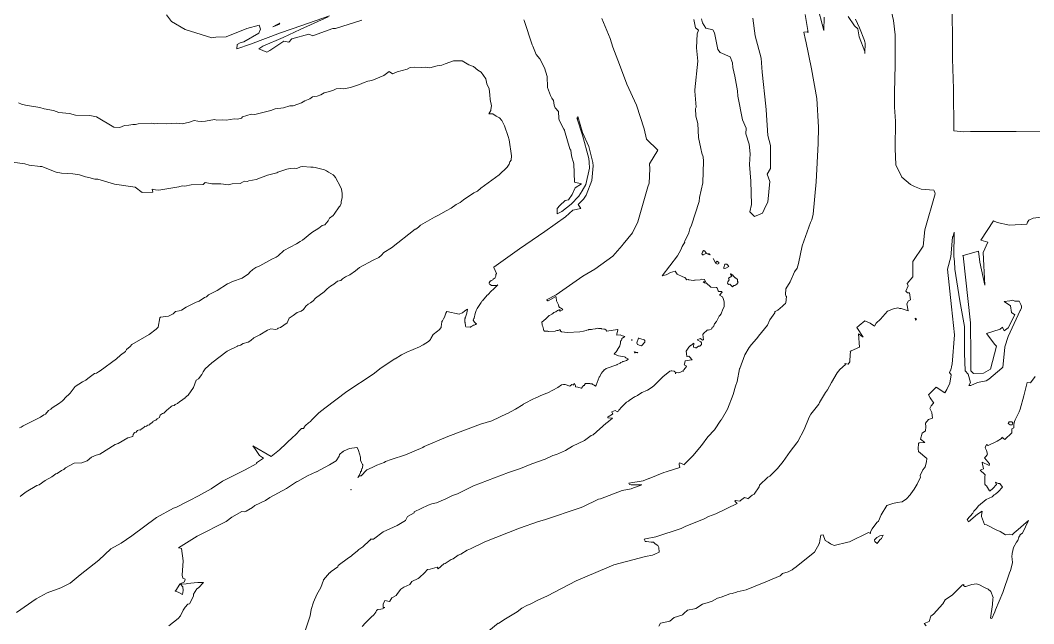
# Model space of a CAD drawing. Header units: metres. Extents: x 808604 to 810125, y 9157736 to 9158882.
# Drawn here: x 809491.3 to 809888.2, y 9158294.4 to 9158530.8 of the extents above; entities that cross this region are included whole.
import ezdxf

# ---------------------------------------------------------------- set-up
doc = ezdxf.new("R2010")
doc.units = ezdxf.units.M
doc.layers.add('C-TOPO-MAJR', color=9, linetype='Continuous')

msp = doc.modelspace()

# ---------------------------------------------------------------- linework, layer by layer
at = {"layer": 'C-TOPO-MAJR', "color": 9, "linetype": 'Continuous', "lineweight": 5}
for points, elevation in [([(809674.8, 9158291.62), (809678.46, 9158294.63), (809678.6, 9158294.56), (809680.66, 9158295.96), (809685.94, 9158299.08), (809687.68, 9158300.5), (809689.71, 9158301.59), (809691.23, 9158302.16), (809694.04, 9158303.69), (809697.76, 9158305.32), (809709.01, 9158311.23), (809721.04, 9158316.37), (809723.81, 9158317.43), (809736.2, 9158320.72), (809738.93, 9158321.34), (809739.76, 9158321.61), (809741.45, 9158322.47), (809741.34, 9158324.34), (809741, 9158325.1), (809739.97, 9158325.76), (809739.33, 9158326.37), (809738.34, 9158326.36), (809736.58, 9158326.61), (809736.08, 9158326.61), (809736.07, 9158326.77), (809735.57, 9158327.49), (809736.15, 9158327.65), (809740.15, 9158328.5), (809750.1, 9158331.75), (809750.4, 9158331.88), (809750.69, 9158331.97), (809751.69, 9158332.54), (809759.11, 9158335.49), (809760.85, 9158336.45), (809763.69, 9158337.5), (809772.05, 9158341.55), (809771.95, 9158341.66), (809771.19, 9158342.41), (809771.31, 9158342.54), (809771.45, 9158342.75), (809773.13, 9158342.37), (809773.38, 9158342.64), (809774.89, 9158343.82), (809776.16, 9158343.42), (809776.28, 9158343.4), (809777.97, 9158344.76), (809778.73, 9158345.12), (809780.64, 9158348.08), (809780.77, 9158348.67), (809784.02, 9158351.8), (809784.79, 9158352.28), (809787.72, 9158355.06), (809787.78, 9158355.17), (809790.05, 9158357.97), (809792.73, 9158361.92), (809795.42, 9158365.24), (809795.83, 9158365.84), (809798.21, 9158370.56), (809800.19, 9158375.37), (809800.86, 9158376.5), (809804.04, 9158380.42), (809804.32, 9158381.03), (809806.58, 9158385.01), (809807.39, 9158386.01), (809808.97, 9158388.95), (809811.17, 9158392.68), (809812.25, 9158394.06), (809814.4, 9158395.97), (809814.18, 9158396.39), (809815.48, 9158396.16), (809816.18, 9158397.01), (809816.31, 9158399.95), (809816.41, 9158400.67), (809816.36, 9158400.8), (809816.29, 9158401.09), (809816.65, 9158401.32), (809819.91, 9158402.77), (809819.54, 9158408.04), (809821, 9158406.9), (809821.37, 9158406.73), (809818.93, 9158410.42), (809819.78, 9158411.26), (809822.05, 9158413.1), (809824.14, 9158412.1), (809825.87, 9158411.02), (809826.52, 9158412.17), (809828.14, 9158413.67), (809830.9, 9158416.87), (809833.24, 9158417.83), (809834.89, 9158418.22), (809835.35, 9158417.99), (809835.62, 9158417.96), (809836.25, 9158417.92), (809838.93, 9158417.02), (809838.49, 9158419.77), (809839.13, 9158420.95), (809839.86, 9158421.34), (809839.56, 9158424.03), (809838.76, 9158424.01), (809838.1, 9158424.72), (809839.02, 9158426.78), (809838.57, 9158427.65), (809840.77, 9158430.26), (809840.86, 9158436.25), (809844.81, 9158442.33), (809845.58, 9158448.78), (809849.54, 9158462.88), (809849.49, 9158463.32), (809849.21, 9158464.05), (809849.05, 9158464.21), (809844.1, 9158464.65), (809841.45, 9158465.68), (809839.85, 9158466.46), (809836.52, 9158469.34), (809834.18, 9158474.21), (809833.91, 9158480.53), (809834.05, 9158491.28), (809833.67, 9158496.82), (809833.68, 9158502.35), (809833.91, 9158513.5), (809833.89, 9158525.14), (809833.21, 9158530.66), (809831.36, 9158538.79)], 2780), ([(809803.28, 9158537.18), (809806.02, 9158526.74), (809806.15, 9158532.05)], 2790), ([(809856.27, 9158534.34), (809856.36, 9158522.65), (809856.4, 9158515.72), (809856.79, 9158503.95), (809856.82, 9158487.45), (809860.66, 9158487.14), (809863.38, 9158487.18), (809881.29, 9158487.26), (809899.6, 9158487.39)], 2770), ([(809489.83, 9158298.79), (809497.56, 9158304.13), (809501.86, 9158306.46), (809507.22, 9158308.48), (809510.88, 9158310.33), (809514.78, 9158313.57), (809522.15, 9158319.38), (809526.76, 9158323.71), (809530.91, 9158325.94), (809535.04, 9158328.79), (809544.7, 9158335.97), (809551.34, 9158339.65), (809552.48, 9158340.12), (809556.8, 9158342.26), (809557.54, 9158342.75), (809561.19, 9158344.56), (809566.13, 9158347.32), (809570.49, 9158350.3), (809579.18, 9158354.52), (809584.02, 9158357.13), (809583.79, 9158357.48), (809586.52, 9158359.22), (809584.97, 9158360.27), (809583.43, 9158362.7), (809582.41, 9158364.08), (809589.53, 9158359.99), (809589.55, 9158359.99), (809592.83, 9158362.49), (809598.22, 9158367.65), (809598.32, 9158367.77), (809598.71, 9158368.02), (809601.5, 9158370.86), (809601.7, 9158370.89), (809602.27, 9158370.92), (809602.28, 9158370.93), (809602.46, 9158371.28), (809602.48, 9158371.36), (809602.67, 9158371.59), (809602.7, 9158371.77), (809602.86, 9158371.92), (809603, 9158372.02), (809604.14, 9158373.06), (809604.96, 9158373.68), (809605.37, 9158374.14), (809605.81, 9158374.56), (809606.1, 9158374.92), (809608.26, 9158377.04), (809610.53, 9158378.81), (809610.62, 9158378.87), (809619.26, 9158385.4), (809629.48, 9158392.22), (809632.59, 9158394.68), (809636.77, 9158397.43), (809636.97, 9158397.59), (809637.99, 9158398.18), (809638.07, 9158398.25), (809640.6, 9158399.81), (809642.66, 9158400.78), (809647.67, 9158402.83), (809648.89, 9158403.51), (809649.12, 9158403.63), (809651.19, 9158404.99), (809651.24, 9158405.04), (809652.01, 9158405.78), (809652.12, 9158406.11), (809653.03, 9158407.78), (809654.73, 9158409.07), (809654.73, 9158409.07), (809655.33, 9158409.56), (809656.1, 9158410.5), (809656.27, 9158412.05), (809656.36, 9158412.35), (809656.4, 9158412.75), (809656.69, 9158413.06), (809657, 9158413.79), (809657.52, 9158414.78), (809657.55, 9158414.87), (809657.55, 9158414.89), (809658.01, 9158416.09), (809658.34, 9158416.68), (809663.21, 9158415.73), (809664.4, 9158416.16), (809664.44, 9158416.17), (809664.46, 9158416.18), (809664.47, 9158416.19), (809665.47, 9158417.02), (809666.48, 9158417.6), (809666.42, 9158417.35), (809666.36, 9158416.82), (809666.17, 9158416.17), (809666.16, 9158416.11), (809665.7, 9158414.49), (809665.59, 9158414.32), (809665.51, 9158413.93), (809665.44, 9158413.86), (809665.41, 9158413.3), (809665.46, 9158412.56), (809665.49, 9158412.41), (809665.57, 9158412.14), (809665.58, 9158411.86), (809665.65, 9158411.46), (809665.61, 9158411.27), (809665.62, 9158410.97), (809665.78, 9158410.68), (809665.81, 9158410.67), (809667.56, 9158410.65), (809667.58, 9158410.65), (809667.72, 9158410.74), (809667.89, 9158410.9), (809668.38, 9158411.1), (809668.8, 9158411.4), (809668.96, 9158411.35), (809669.08, 9158411.41), (809669.56, 9158411.61), (809669.77, 9158411.72), (809669.8, 9158411.74), (809669.94, 9158411.89), (809669.46, 9158412.32), (809669.31, 9158412.48), (809669.29, 9158412.5), (809669.27, 9158412.52), (809669.22, 9158412.61), (809668.68, 9158413.33), (809668.97, 9158413.96), (809669.07, 9158414.11), (809669.08, 9158414.12), (809669.09, 9158414.13), (809669.46, 9158415.96), (809669.9, 9158417.16), (809669.9, 9158417.16), (809670.26, 9158417.92), (809671.86, 9158420.25), (809672.13, 9158420.73), (809672.27, 9158420.84), (809674.21, 9158423.14), (809674.43, 9158423.3), (809674.73, 9158423.57), (809675.59, 9158424.5), (809676.78, 9158425.6), (809677.54, 9158426.44), (809678.35, 9158427.17), (809677.65, 9158426.88), (809677.32, 9158426.93), (809676.69, 9158426.89), (809676.59, 9158426.88), (809676.47, 9158426.9), (809675.84, 9158426.95), (809675.35, 9158427.3), (809675.07, 9158427.38), (809674.9, 9158427.67), (809674.98, 9158427.93), (809675.06, 9158428.09), (809675.09, 9158428.17), (809675.39, 9158428.55), (809675.56, 9158428.65), (809675.64, 9158428.89), (809675.86, 9158428.89), (809676.33, 9158429.18), (809676.51, 9158429.35), (809677.25, 9158429.87), (809677.29, 9158430.02), (809677.6, 9158430.58), (809677.58, 9158430.89), (809677.59, 9158430.94), (809677.53, 9158431.12), (809677.58, 9158431.22), (809677.75, 9158431.67), (809676.75, 9158433.91), (809676.71, 9158433.97), (809676.7, 9158433.99), (809676.8, 9158434.09), (809686.87, 9158441.25), (809696.73, 9158448.08), (809704.79, 9158453.86), (809707.69, 9158456.38), (809710.81, 9158457.02), (809709.77, 9158458.63), (809711.93, 9158460.72), (809712.92, 9158462.36), (809715.12, 9158468.09), (809715.68, 9158473.79), (809715.48, 9158475.13), (809713.99, 9158481.3), (809711.49, 9158486.78), (809709.68, 9158493.17), (809709.65, 9158492.12), (809709.3, 9158492.61), (809711.42, 9158485.82), (809713.91, 9158476.61), (809714.1, 9158475.17), (809714.17, 9158472.92), (809712.74, 9158466.48), (809711.4, 9158463.93), (809710.09, 9158461.84), (809707.07, 9158458.82), (809703.42, 9158455.86), (809701.62, 9158454.93), (809701.52, 9158457.01), (809702.56, 9158458.23), (809704.69, 9158460.23), (809706.04, 9158460.48), (809707.38, 9158462.51), (809708.66, 9158465.23), (809711.03, 9158466.78), (809708.39, 9158467.37), (809708.1, 9158474.51), (809707.16, 9158477.68), (809706.95, 9158479.93), (809706.55, 9158480.45), (809704.46, 9158487.57), (809704.42, 9158487.81), (809704.22, 9158488.12), (809702.37, 9158491.63), (809702.36, 9158491.65), (809702.19, 9158492.36), (809702.11, 9158495.11), (809700.74, 9158496.48), (809700.63, 9158496.72), (809700.41, 9158497.54), (809700.1, 9158499.4), (809699.48, 9158500.28), (809698.97, 9158501.29), (809697.81, 9158504.42), (809697.73, 9158504.7), (809697.71, 9158508.64), (809697.66, 9158508.74), (809696.54, 9158512.16), (809694.83, 9158515.64), (809693.36, 9158517.42), (809692.26, 9158520.04), (809692.06, 9158520.62), (809691.8, 9158521.21), (809688.6, 9158530.74), (809688.51, 9158530.92)], 2820), ([(809612.41, 9158532.53), (809601.65, 9158528.75), (809593.26, 9158525.82), (809581.51, 9158521.5), (809576.18, 9158519.64), (809576.26, 9158521.36), (809577.49, 9158521.93), (809578.84, 9158522.38), (809584.74, 9158525.74), (809585.34, 9158527.26), (809584.93, 9158528.87), (809580.1, 9158527.56), (809572, 9158524.29), (809567.97, 9158524.19), (809566.39, 9158523.99), (809555.88, 9158527.21), (809550.56, 9158530.26), (809548.57, 9158532.95)], 2820), ([(809549.45, 9158293.61), (809553.16, 9158296.48), (809554.13, 9158297.46), (809555.1, 9158299.7), (809555.86, 9158300.85), (809556.94, 9158302.02), (809557.6, 9158302.16), (809559.22, 9158305.25), (809559.13, 9158305.91), (809559.11, 9158305.99), (809559.17, 9158306.01), (809560.42, 9158308.08), (809561.15, 9158308.45), (809563.13, 9158310.56), (809560.87, 9158310.63), (809556.71, 9158310.23), (809556.31, 9158310.08), (809554.1, 9158309.91), (809554.98, 9158308.89), (809555.07, 9158307.48), (809554.84, 9158305.92), (809553.13, 9158306.82), (809552.04, 9158307.2), (809551.99, 9158307.37), (809552.19, 9158307.43), (809553.76, 9158309.97), (809553.94, 9158310.04), (809555.6, 9158310.87), (809555.88, 9158311.88), (809554.99, 9158312.32), (809554.79, 9158313.46), (809555.13, 9158319.07), (809554.52, 9158323.85), (809553.53, 9158324.13), (809553.24, 9158324.18), (809560.67, 9158328.69), (809571.96, 9158334.46), (809574.21, 9158336.11), (809578.07, 9158338.35), (809579.3, 9158338.29), (809579.78, 9158338.49), (809582.21, 9158339.94), (809583.17, 9158340.71), (809587.35, 9158342.68), (809589.11, 9158343.92), (809595.57, 9158347.36), (809599.44, 9158349.98), (809599.82, 9158350.18), (809599.85, 9158350.15), (809603.85, 9158352.39), (809607.21, 9158353.94), (809607.25, 9158353.96), (809607.27, 9158353.98), (809612.37, 9158356.65), (809615.05, 9158358.26), (809616.17, 9158360.09), (809616.39, 9158360.76), (809616.39, 9158360.76), (809616.39, 9158360.76), (809617.49, 9158361.74), (809617.59, 9158361.8), (809617.72, 9158361.91), (809617.86, 9158361.96), (809618.1, 9158362.09), (809620.31, 9158363.04), (809623.18, 9158363.39), (809623.22, 9158363.39), (809623.72, 9158362.3), (809624.54, 9158359.71), (809624.62, 9158358.54), (809624.94, 9158357.53), (809625.34, 9158356.85), (809625.44, 9158356.6), (809625.51, 9158356.47), (809625.38, 9158355.57), (809625.19, 9158355.21), (809625.13, 9158355.16), (809625, 9158354.88), (809624.92, 9158354.53), (809624.94, 9158354.32), (809624.83, 9158354.12), (809624.6, 9158353.86), (809624.53, 9158353.57), (809623.53, 9158351.73), (809623.63, 9158351.74), (809623.77, 9158351.9), (809624.04, 9158352.33), (809624.81, 9158352.37), (809626.9, 9158354.63), (809626.93, 9158354.59), (809627.07, 9158354.69), (809627.15, 9158354.73), (809630.22, 9158356.15), (809630.98, 9158356.59), (809633.82, 9158357.62), (809634.41, 9158357.93), (809636.53, 9158358.79), (809636.63, 9158358.79), (809642.15, 9158360.61), (809648.94, 9158363.51), (809649.53, 9158363.81), (809658.74, 9158367.74), (809671.57, 9158372.62), (809676.02, 9158373.91), (809682.03, 9158376.81), (809682.33, 9158376.93), (809684.93, 9158378.32), (809685.19, 9158378.51), (809688.19, 9158380.34), (809688.28, 9158380.42), (809688.79, 9158380.74), (809692.26, 9158382.56), (809692.89, 9158382.77), (809696.07, 9158384.21), (809697.86, 9158384.92), (809701.84, 9158386.91), (809703.27, 9158387.96), (809704.08, 9158388.07), (809704.69, 9158388.07), (809706.54, 9158387.42), (809707.33, 9158388.18), (809707.83, 9158387.94), (809707.92, 9158387.87), (809707.97, 9158387.9), (809707.96, 9158387.98), (809708.08, 9158388.24), (809708.1, 9158388.25), (809708.1, 9158388.29), (809708.34, 9158388.56), (809708.36, 9158388.53), (809708.39, 9158388.39), (809708.36, 9158388.31), (809708.44, 9158388.26), (809708.68, 9158387.66), (809708.74, 9158387.56), (809708.8, 9158387.22), (809708.82, 9158387.17), (809709.59, 9158387.06), (809711.01, 9158386.75), (809711.07, 9158386.76), (809711.09, 9158386.76), (809711.88, 9158387.71), (809712, 9158387.79), (809712.07, 9158387.8), (809712.53, 9158388.36), (809712.54, 9158388.37), (809712.66, 9158388.5), (809713.12, 9158388.57), (809713.51, 9158388.54), (809713.71, 9158388.55), (809713.91, 9158388.52), (809714.35, 9158388.5), (809714.57, 9158388.45), (809714.6, 9158388.45), (809714.71, 9158388.45), (809715.35, 9158388.34), (809715.44, 9158388.29), (809715.59, 9158388.09), (809715.73, 9158388), (809716.05, 9158387.83), (809716.54, 9158387.5), (809716.56, 9158387.49), (809716.59, 9158387.51), (809716.78, 9158387.86), (809718.04, 9158391.03), (809718.23, 9158391.28), (809718.36, 9158391.55), (809718.39, 9158391.62), (809718.95, 9158392.56), (809719.33, 9158393.08), (809719.82, 9158393.63), (809719.87, 9158393.73), (809720.01, 9158393.83), (809720.11, 9158393.85), (809720.79, 9158394.35), (809724.96, 9158395.84), (809725.12, 9158395.94), (809726.2, 9158396.52), (809726.43, 9158396.71), (809727.19, 9158397.07), (809727.31, 9158397.11), (809727.52, 9158397.19), (809728.73, 9158397.56), (809729.26, 9158397.86), (809729.5, 9158398.02), (809729.26, 9158398.13), (809728.94, 9158398.32), (809728.41, 9158398.56), (809728.17, 9158398.79), (809727.88, 9158398.93), (809727.17, 9158399.08), (809727.17, 9158399.08), (809725.55, 9158399.38), (809725.25, 9158399.47), (809725.17, 9158399.54), (809724.62, 9158399.75), (809724.23, 9158399.87), (809724.03, 9158399.95), (809723.88, 9158400.08), (809724.47, 9158400.75), (809724.49, 9158400.77), (809724.5, 9158400.78), (809725.08, 9158401.48), (809725.12, 9158401.53), (809726.08, 9158403.23), (809726.28, 9158403.82), (809726.35, 9158404.45), (809726.37, 9158405.18), (809726.6, 9158405.22), (809726.89, 9158405.88), (809726.92, 9158406.12), (809727.29, 9158406.4), (809727.98, 9158406.75), (809728.02, 9158406.98), (809726.72, 9158407.3), (809726.21, 9158407.55), (809724.94, 9158407.42), (809724.95, 9158407.88), (809725.35, 9158409.51), (809725.23, 9158409.71), (809721.07, 9158409.01), (809720.67, 9158409.52), (809720.2, 9158409.8), (809719.88, 9158409.79), (809718.96, 9158410), (809718.75, 9158410.03), (809718.43, 9158410.02), (809717.81, 9158410.13), (809717.77, 9158410.13), (809717.37, 9158410.16), (809717.32, 9158410.18), (809716.53, 9158409.88), (809716.42, 9158409.9), (809715.52, 9158409.77), (809715.05, 9158409.65), (809714.38, 9158409.62), (809714.31, 9158409.67), (809714, 9158409.66), (809713.92, 9158409.66), (809713.89, 9158409.59), (809713.16, 9158409.41), (809712.98, 9158409.3), (809711.92, 9158409.03), (809710.46, 9158408.79), (809705.58, 9158408.55), (809703.32, 9158408.71), (809702.7, 9158409.11), (809702.82, 9158409.34), (809702.76, 9158409.62), (809702.6, 9158409.55), (809702.21, 9158409.43), (809701.97, 9158409.32), (809701.55, 9158409.27), (809701.39, 9158409.22), (809701.1, 9158409.17), (809700.82, 9158409.08), (809698.32, 9158408.95), (809698.19, 9158408.93), (809697.88, 9158409.01), (809697.76, 9158409.01), (809697.51, 9158409.05), (809697.02, 9158409.04), (809696.78, 9158409.06), (809696.54, 9158409.06), (809696.38, 9158409.34), (809696.23, 9158409.69), (809696.18, 9158409.78), (809695.91, 9158410.84), (809695.7, 9158411.39), (809695.7, 9158411.66), (809695.59, 9158412.56), (809697.12, 9158413.82), (809698.01, 9158414.77), (809698.34, 9158414.99), (809698.45, 9158415.1), (809698.51, 9158415.13), (809699.43, 9158415.74), (809699.83, 9158415.95), (809700.29, 9158416.38), (809700.45, 9158416.4), (809700.95, 9158416.58), (809701.03, 9158416.65), (809701.66, 9158417.06), (809702.17, 9158417.25), (809702.36, 9158417.36), (809702.72, 9158417.43), (809702.55, 9158416.97), (809702.7, 9158416.8), (809702.72, 9158416.81), (809703.71, 9158417.33), (809703.74, 9158417.38), (809703.67, 9158417.62), (809702.81, 9158418.15), (809702.46, 9158418.28), (809702.26, 9158418.71), (809702.07, 9158419.32), (809701.85, 9158419.92), (809701.24, 9158420.96), (809701.19, 9158422.27), (809701.09, 9158422.65), (809698.05, 9158420.89), (809698.02, 9158420.88), (809697.93, 9158420.91), (809697.74, 9158421.02), (809697.44, 9158421.35), (809701.16, 9158423.29), (809711.58, 9158430.62), (809716.28, 9158433.32), (809723.37, 9158438.39), (809727.06, 9158442.63), (809727.4, 9158443.14), (809731.01, 9158447.56), (809733.21, 9158451.84), (809737.08, 9158465.58), (809737.64, 9158466.95), (809737.89, 9158472.63), (809737.72, 9158474.62), (809740.98, 9158479.92), (809736.54, 9158484.23), (809735.57, 9158488.31), (809732.6, 9158497.49), (809728.87, 9158505.84), (809725.92, 9158513.49), (809723.33, 9158520.29), (809722.37, 9158523.63), (809719.05, 9158531.47)], 2810), ([(809625.12, 9158530.86), (809614.71, 9158527.56), (809613.77, 9158527.53), (809606.15, 9158524.83), (809605.91, 9158524.77), (809604.31, 9158525.33), (809597.72, 9158523.54), (809596.54, 9158522.29), (809594.56, 9158522.59), (809589.05, 9158518.91), (809587.84, 9158518.37), (809584.79, 9158519.66), (809586.34, 9158520.61), (809594.24, 9158524.08), (809600.91, 9158527.17), (809611.96, 9158532.17)], 2820), ([(809602.64, 9158290.85), (809604.79, 9158297.56), (809605.28, 9158300), (809606.12, 9158302.9), (809607.44, 9158305.91), (809608.98, 9158308.62), (809610.05, 9158311.54), (809610.11, 9158311.67), (809612.48, 9158314.31), (809612.5, 9158314.36), (809612.55, 9158314.4), (809613.09, 9158314.9), (809615.62, 9158316.76), (809615.83, 9158317.2), (809619.85, 9158320.21), (809620.92, 9158320.87), (809621.45, 9158321.45), (809623.31, 9158322.8), (809623.92, 9158323.45), (809625.41, 9158324.56), (809628.07, 9158326.98), (809628.5, 9158327.11), (809628.31, 9158327.51), (809629.69, 9158327.52), (809633.4, 9158330.37), (809638.86, 9158332.96), (809642.21, 9158334.81), (809642.93, 9158336.47), (809645.53, 9158337.8), (809645.62, 9158338.25), (809651.07, 9158340.85), (809652.54, 9158341.41), (809654.3, 9158341.8), (809657.96, 9158343.3), (809660.61, 9158344.64), (809662.59, 9158345.35), (809668.86, 9158348.49), (809682.51, 9158353.68), (809687.17, 9158355.27), (809691.59, 9158357.04), (809696.82, 9158358.86), (809699.88, 9158360.26), (809701.33, 9158360.75), (809704.88, 9158362.24), (809707.57, 9158364), (809712.28, 9158366.26), (809714.85, 9158368.12), (809715.61, 9158368.45), (809720.75, 9158372.99), (809720.96, 9158373.07), (809723.27, 9158374.94), (809721.41, 9158375.1), (809721.41, 9158375.3), (809721.53, 9158375.53), (809723.27, 9158376.45), (809723.39, 9158376.49), (809723.35, 9158376.5), (809722.94, 9158377.37), (809724.3, 9158378.01), (809725.17, 9158377.44), (809725.33, 9158377.65), (809725.47, 9158377.59), (809725.76, 9158378.1), (809726.87, 9158379.35), (809728.03, 9158380.5), (809728.66, 9158381.23), (809729.46, 9158381.64), (809729.74, 9158381.86), (809731.12, 9158382.79), (809731.47, 9158383.09), (809731.76, 9158383.23), (809731.87, 9158383.26), (809732.16, 9158383.4), (809732.2, 9158383.41), (809733.04, 9158383.87), (809734.71, 9158384.96), (809734.84, 9158385.05), (809736.57, 9158385.84), (809736.94, 9158385.97), (809738.75, 9158387.14), (809739.55, 9158387.74), (809742.98, 9158391.08), (809745.71, 9158393.36), (809745.74, 9158393.38), (809745.81, 9158393.39), (809746.2, 9158393.5), (809746.18, 9158393.53), (809746.49, 9158393.5), (809747.35, 9158393.29), (809747.45, 9158393.18), (809747.8, 9158393.05), (809747.96, 9158392.34), (809748.13, 9158392.84), (809749.06, 9158392.71), (809749.6, 9158392.83), (809750.73, 9158393.44), (809750.78, 9158393.4), (809750.83, 9158393.41), (809751.07, 9158393.37), (809751.21, 9158393.94), (809752.15, 9158395.21), (809752.01, 9158395.47), (809751.3, 9158395.89), (809751.4, 9158396.16), (809751.71, 9158397.35), (809752.45, 9158397.53), (809754.35, 9158397.8), (809754.38, 9158397.82), (809753.44, 9158398.95), (809753.15, 9158399.21), (809752.51, 9158399.09), (809752.34, 9158399.26), (809752.13, 9158401.19), (809753.07, 9158402.71), (809753.71, 9158403.38), (809753.86, 9158403.36), (809755.07, 9158404.28), (809754.88, 9158402.82), (809755.69, 9158402.63), (809755.85, 9158402.42), (809756.85, 9158403.1), (809757.48, 9158403.11), (809758.14, 9158403.79), (809758.04, 9158404.44), (809757.86, 9158404.86), (809756.36, 9158405.63), (809757.53, 9158406.21), (809758.56, 9158405.53), (809758.92, 9158405.64), (809758.6, 9158407.75), (809758.83, 9158408.16), (809760.27, 9158409.38), (809760.49, 9158409.6), (809760.65, 9158409.56), (809760.9, 9158409.46), (809762.13, 9158409.88), (809762.26, 9158410.62), (809762.74, 9158410.7), (809763.19, 9158411.89), (809764.01, 9158412.79), (809765.05, 9158414.95), (809765.24, 9158415.13), (809765.77, 9158415.85), (809766.39, 9158417.61), (809767, 9158418.58), (809766.93, 9158420.34), (809766.81, 9158421.03), (809766.57, 9158421.8), (809766.27, 9158422.41), (809765.14, 9158423.09), (809766.11, 9158424.35), (809765.98, 9158424.55), (809764.92, 9158424.52), (809764.59, 9158424.86), (809764.27, 9158425.94), (809764.09, 9158425.95), (809763.97, 9158426.1), (809761.74, 9158426.32), (809761.7, 9158426.2), (809759.88, 9158427.91), (809759.55, 9158427.89), (809759.24, 9158427.95), (809758.74, 9158428.33), (809759.63, 9158428.35), (809759.28, 9158429.23), (809758.24, 9158429.37), (809757.57, 9158429.19), (809755.66, 9158428.96), (809755.35, 9158429), (809755.28, 9158428.99), (809754.94, 9158428.84), (809753.16, 9158429.1), (809752.93, 9158429.24), (809752.29, 9158429.16), (809751.55, 9158430.11), (809750.74, 9158430.34), (809748.57, 9158431.31), (809747.82, 9158432.5), (809747.81, 9158432.55), (809747.81, 9158432.56), (809747.78, 9158432.51), (809747.73, 9158432.47), (809745.99, 9158431.95), (809744.28, 9158431.09), (809743.04, 9158430.78), (809742.7, 9158430.67), (809748.65, 9158438.57), (809750.01, 9158440.91), (809750.52, 9158442.24), (809751.5, 9158443.94), (809751.37, 9158444.19), (809752.49, 9158446.13), (809753.17, 9158447.54), (809753.55, 9158449.1), (809754.17, 9158450.53), (809757.11, 9158459.84), (809757.31, 9158461.36), (809758.62, 9158467.16), (809758.89, 9158475.6), (809758.69, 9158477.3), (809758.16, 9158478.81), (809757.86, 9158480.55), (809756.85, 9158484.82), (809756.62, 9158490.39), (809755.87, 9158493.23), (809755.72, 9158496.27), (809755.99, 9158496.71), (809755.41, 9158502.98), (809755.48, 9158503.33), (809755.45, 9158503.6), (809756.61, 9158514.73), (809756.18, 9158520.04), (809756.41, 9158525.49), (809756.87, 9158526.9), (809755.76, 9158527.87), (809755.12, 9158531.1)], 2800), ([(809625.26, 9158293.29), (809626.56, 9158294.74), (809628.71, 9158297.01), (809629.79, 9158297.96), (809630.62, 9158298.93), (809630.84, 9158299.64), (809631.29, 9158299.93), (809632.56, 9158300.08), (809633.2, 9158300.31), (809634.03, 9158300.84), (809633.49, 9158300.79), (809633.38, 9158302.06), (809634.15, 9158303.57), (809635.86, 9158303.09), (809636, 9158303.2), (809636.86, 9158304.57), (809638.58, 9158305.53), (809639, 9158306.29), (809640.36, 9158307.94), (809641.54, 9158308.68), (809643.86, 9158309.82), (809644.7, 9158310.9), (809647.09, 9158312.17), (809647.72, 9158312.58), (809649.63, 9158314.37), (809650.77, 9158315.69), (809651.9, 9158315.81), (809654.52, 9158316.63), (809654.57, 9158316.62), (809654.58, 9158316.63), (809654.92, 9158315.94), (809654.99, 9158315.92), (809657.14, 9158317.92), (809657.66, 9158318.03), (809660.07, 9158319.59), (809660.78, 9158319.78), (809662.84, 9158321.25), (809663.87, 9158321.67), (809666.28, 9158323.18), (809667.68, 9158323.74), (809673.23, 9158326.52), (809686.75, 9158331.83), (809694.26, 9158334.53), (809696.58, 9158335.13), (809710.58, 9158339.76), (809711.64, 9158340.19), (809717.78, 9158343.2), (809718.54, 9158343.4), (809727.03, 9158346.57), (809730.51, 9158347.26), (809730.76, 9158347.34), (809734.69, 9158348.8), (809730.52, 9158348.86), (809729.89, 9158348.91), (809729.59, 9158349.43), (809735.23, 9158350.42), (809737.45, 9158351.31), (809737.64, 9158351.37), (809743.34, 9158353.72), (809744.29, 9158353.93), (809749.64, 9158355.61), (809749.29, 9158356.77), (809749.32, 9158357.14), (809749.43, 9158357.41), (809750.2, 9158357.2), (809751.32, 9158356.71), (809751.48, 9158356.89), (809754.71, 9158360.16), (809758.14, 9158364.25), (809760.53, 9158367.63), (809763.19, 9158370.42), (809765.69, 9158374.11), (809765.74, 9158374.17), (809768.22, 9158378.48), (809770.49, 9158384.24), (809771.36, 9158387.53), (809772.02, 9158389.27), (809773.01, 9158394.31), (809773.02, 9158394.42), (809775.02, 9158399.73), (809776.72, 9158402.56), (809777.03, 9158402.92), (809777.03, 9158402.94), (809777.06, 9158402.97), (809780.2, 9158406.84), (809780.22, 9158406.9), (809780.3, 9158407), (809780.37, 9158407.05), (809783.87, 9158411.38), (809784.81, 9158413.51), (809786.78, 9158416.2), (809786.78, 9158416.35), (809786.84, 9158416.57), (809786.96, 9158416.68), (809787.95, 9158417.26), (809789.79, 9158418.77), (809790.41, 9158419.43), (809791.03, 9158419.88), (809791.16, 9158420.06), (809791.42, 9158422.66), (809791.04, 9158422.85), (809790.92, 9158423.41), (809791.15, 9158425.61), (809792.82, 9158428.31), (809794.55, 9158432.29), (809795.48, 9158433.73), (809796.07, 9158435.58), (809797.49, 9158442.47), (809800.75, 9158451.56), (809801.26, 9158452.57), (809801.74, 9158454.91), (809802.95, 9158467.58), (809803.77, 9158482.52), (809803.95, 9158488.96), (809803.17, 9158500.18), (809801.13, 9158511.8), (809798.93, 9158522.61), (809798.83, 9158522.96), (809798.83, 9158523.06), (809798.14, 9158526.21), (809799.4, 9158526.23), (809799.78, 9158526.08), (809798.61, 9158533.07)], 2790), ([(809758.02, 9158531.36), (809758.42, 9158529.86), (809759.71, 9158527.76), (809762.5, 9158527.04), (809763.12, 9158525.93), (809764.49, 9158519.32), (809765.36, 9158518.14), (809769.36, 9158516.52), (809770.21, 9158514.16), (809770.29, 9158512.34), (809771.13, 9158508.86), (809772.17, 9158503.13), (809772.35, 9158501.13), (809774.12, 9158491.85), (809775.51, 9158488.48), (809775.45, 9158486.37), (809776.8, 9158482.23), (809777.12, 9158478.43), (809776.92, 9158474.36), (809777.43, 9158467.74), (809777.6, 9158458.64), (809777.06, 9158455.8), (809778.81, 9158453.97), (809781.95, 9158455.3), (809783.26, 9158458.14), (809784.05, 9158459.57), (809784.81, 9158467.62), (809783.74, 9158470.49), (809785.06, 9158472.8), (809785.09, 9158481.77), (809784.05, 9158485.67), (809783.46, 9158495.69), (809783.2, 9158497.16), (809781.84, 9158510.54), (809781.42, 9158515.94), (809779.06, 9158524.77), (809778.18, 9158531.69)], 2800), ([(809815.52, 9158532.3), (809817.92, 9158528.58), (809819.31, 9158527.39), (809819.85, 9158524.35), (809821.97, 9158518.51), (809822.03, 9158517.85), (809822.13, 9158522.02), (809822.05, 9158522.22), (809821.92, 9158522.93), (809819.99, 9158527.9), (809818.32, 9158531.24)], 2790), ([(809491.27, 9158344.32), (809492.14, 9158344.87), (809493.67, 9158346.11), (809497.84, 9158348.53), (809498.7, 9158348.89), (809501.1, 9158350.55), (809503.71, 9158351.99), (809505.24, 9158353.16), (809505.76, 9158353.29), (809507.53, 9158354.44), (809508.36, 9158354.88), (809509.07, 9158355.53), (809512.48, 9158357.33), (809515.4, 9158357.4), (809517.48, 9158358.29), (809519.24, 9158359.66), (809521.1, 9158360.49), (809522.56, 9158360.82), (809528.51, 9158364.6), (809529.73, 9158365), (809533.51, 9158367.18), (809535.48, 9158367.76), (809535.51, 9158368.52), (809535.96, 9158369.11), (809535.9, 9158369.34), (809536.7, 9158369.51), (809537.01, 9158369.83), (809537.28, 9158370.17), (809537.87, 9158370.36), (809538.43, 9158370.25), (809538.56, 9158370.44), (809539.9, 9158371.43), (809540, 9158371.81), (809540.5, 9158371.64), (809541.23, 9158372.18), (809541.89, 9158372.39), (809542.24, 9158372.76), (809542.84, 9158373.11), (809543.1, 9158373.4), (809543.25, 9158373.51), (809543.36, 9158373.73), (809543.43, 9158373.76), (809543.51, 9158373.76), (809544, 9158374.09), (809544.42, 9158374.15), (809544.98, 9158374.68), (809545.84, 9158375.18), (809546.04, 9158375.87), (809546.17, 9158376.07), (809546.21, 9158376.25), (809547.05, 9158376.73), (809547.62, 9158376.91), (809548.68, 9158378.07), (809549.42, 9158378.59), (809550.29, 9158379.32), (809550.43, 9158379.45), (809550.86, 9158379.79), (809551.57, 9158379.95), (809551.94, 9158380.36), (809552.91, 9158380.7), (809553.84, 9158381.47), (809554.09, 9158381.56), (809555.86, 9158382.9), (809555.93, 9158383.01), (809557.12, 9158383.97), (809559.16, 9158386.99), (809560.28, 9158389.81), (809561.09, 9158390.3), (809562.43, 9158392.02), (809562.97, 9158393.1), (809563.79, 9158394.23), (809566.35, 9158396.63), (809572.36, 9158401.21), (809576.39, 9158403.13), (809576.55, 9158403.22), (809577.61, 9158403.51), (809578.64, 9158404.16), (809580.56, 9158404.71), (809581.65, 9158405.38), (809582.81, 9158406.44), (809585.2, 9158407.53), (809588.18, 9158409.38), (809589.49, 9158409.98), (809591.36, 9158409.73), (809592.05, 9158409.96), (809592.36, 9158410.15), (809593.19, 9158410.41), (809595.9, 9158412.27), (809596.63, 9158414.13), (809598.24, 9158415.15), (809599.78, 9158416.29), (809601.28, 9158416.88), (809602.28, 9158417.54), (809603.18, 9158418.85), (809604.08, 9158419.63), (809605.04, 9158420.18), (809606, 9158420.91), (809606.98, 9158421.9), (809610.39, 9158424.4), (809611.52, 9158425.61), (809612.86, 9158426.64), (809614.14, 9158427.46), (809615.58, 9158428.66), (809616.81, 9158428.89), (809617.52, 9158429.53), (809618.73, 9158430.26), (809620.42, 9158431.11), (809622.61, 9158432.61), (809624.23, 9158433.91), (809629.52, 9158436.85), (809631.69, 9158437.84), (809632.73, 9158438.78), (809633.69, 9158439.83), (809636.69, 9158441.67), (809646.02, 9158449.01), (809646.2, 9158449.04), (809647.22, 9158449.72), (809648.1, 9158450.56), (809653.58, 9158453.7), (809655.11, 9158454.41), (809658.04, 9158456.22), (809660.04, 9158457.15), (809662.04, 9158458.66), (809663.58, 9158459.44), (809664.91, 9158460.51), (809668.99, 9158463.15), (809670.38, 9158463.85), (809671.73, 9158464.99), (809678.86, 9158470.22), (809681.94, 9158473.21), (809682.75, 9158474.42), (809683.06, 9158475.31), (809683.55, 9158476), (809683.72, 9158477.7), (809682.73, 9158484), (809682.42, 9158485.29), (809680.89, 9158489.4), (809679.87, 9158491.57), (809678.96, 9158492.54), (809677.65, 9158493.27), (809676.39, 9158494.1), (809674.87, 9158494.17), (809675.53, 9158495.46), (809675.55, 9158495.83), (809675.85, 9158497.23), (809675.35, 9158499.79), (809675.25, 9158501.65), (809674.92, 9158503.94), (809674.08, 9158505.9), (809673.58, 9158507.88), (809671.83, 9158510.52), (809670.46, 9158511.31), (809668.78, 9158512.65), (809666.96, 9158513.36), (809664.37, 9158514.89), (809660.99, 9158514.91), (809657.66, 9158513.74), (809656.35, 9158513.17), (809654.53, 9158512.94), (809651.77, 9158512.22), (809650.18, 9158512.45), (809648.44, 9158512.3), (809645.85, 9158512.47), (809644.04, 9158512.29), (809642.81, 9158511.66), (809638.91, 9158510.6), (809637.11, 9158509.84), (809635.81, 9158510.69), (809633.72, 9158509.13), (809629.05, 9158507.23), (809627.41, 9158506.98), (809625.95, 9158506.49), (809624.2, 9158505.69), (809620.61, 9158504.52), (809617.97, 9158503.94), (809616.6, 9158504.11), (809615.03, 9158503.96), (809614.02, 9158503.49), (809612.39, 9158502.89), (809610.32, 9158502.33), (809609.04, 9158501.64), (809607.6, 9158501.07), (809605.78, 9158500.86), (809604.71, 9158499.99), (809602.72, 9158499.19), (809601.41, 9158498.52), (809598.25, 9158497.27), (809596.93, 9158497.24), (809594.46, 9158496.55), (809591.12, 9158496.17), (809589.51, 9158495.49), (809583.21, 9158493.88), (809581.79, 9158494.04), (809578.42, 9158493.02), (809577.95, 9158492.44), (809576.34, 9158492.04), (809575.16, 9158492.21), (809573.53, 9158492), (809572.15, 9158491.64), (809570.51, 9158491.85), (809568.33, 9158491.73), (809567.36, 9158491.91), (809563.85, 9158491.26), (809562.38, 9158491.19), (809560.88, 9158491.27), (809559.49, 9158491.5), (809557.64, 9158490.89), (809554.7, 9158490.19), (809552.62, 9158490.55), (809548.69, 9158490.26), (809545.27, 9158490.31), (809543.85, 9158490.22), (809542.86, 9158490.51), (809537.54, 9158490.29), (809536.43, 9158490.01), (809535.41, 9158490.04), (809533.79, 9158489.67), (809532.09, 9158489.54), (809530.33, 9158488.81), (809527.94, 9158488.94), (809521.14, 9158492.96), (809518.56, 9158493.51), (809512.95, 9158493.64), (809510.57, 9158494.24), (809506.44, 9158494.62), (809504.3, 9158495.45), (809500.75, 9158496.11), (809499.03, 9158496.7), (809493.39, 9158497.49), (809491.85, 9158497.97), (809490.64, 9158498.46)], 2830), ([(809491.05, 9158371.16), (809491.68, 9158371.45), (809492.43, 9158371.96), (809499.22, 9158375.39), (809500.53, 9158376.24), (809501.17, 9158376.56), (809502.36, 9158377.92), (809503.32, 9158378.43), (809503.86, 9158379), (809506.76, 9158380.79), (809507.36, 9158381.28), (809507.73, 9158381.66), (809508.05, 9158381.89), (809508.56, 9158382.42), (809508.79, 9158382.78), (809510.94, 9158384.75), (809512.88, 9158387.35), (809515.66, 9158389.14), (809517.08, 9158389.78), (809517.74, 9158390.51), (809520.36, 9158392.39), (809521.22, 9158392.62), (809521.96, 9158393.13), (809522.62, 9158393.5), (809529.01, 9158398.18), (809530.59, 9158399.58), (809532.54, 9158401.06), (809532.91, 9158401.8), (809534.33, 9158403.02), (809535.03, 9158403.77), (809541.79, 9158407.68), (809544.51, 9158409.75), (809545.33, 9158410.59), (809545.96, 9158414.23), (809546.29, 9158414.53), (809549.41, 9158414.91), (809551.21, 9158415.84), (809552.17, 9158416.76), (809553.54, 9158416.98), (809554.47, 9158417.21), (809556.28, 9158418.42), (809560.19, 9158420.33), (809561.44, 9158420.81), (809563.47, 9158422.15), (809564.27, 9158422.42), (809565.02, 9158423.19), (809568.4, 9158425.01), (809572.42, 9158427.58), (809573.45, 9158427.97), (809574.38, 9158428.51), (809578.26, 9158429.81), (809580.66, 9158431.47), (809581.2, 9158432.19), (809582.39, 9158433.2), (809583.55, 9158433.97), (809585.19, 9158434.58), (809589.88, 9158437.23), (809591.54, 9158438.02), (809592.26, 9158438.55), (809594.55, 9158440.57), (809599.48, 9158443.26), (809600.89, 9158444.18), (809601.8, 9158444.64), (809605.52, 9158447.63), (809608.21, 9158449.34), (809609.57, 9158450.37), (809610.59, 9158450.74), (809611.85, 9158452.27), (809612.46, 9158453.24), (809613.81, 9158454.28), (809614.25, 9158454.84), (809616.18, 9158457.73), (809616.55, 9158458.08), (809616.74, 9158458.4), (809616.99, 9158458.99), (809617.05, 9158459.63), (809617.35, 9158461.37), (809617.42, 9158461.86), (809617.4, 9158462.94), (809617.13, 9158464.64), (809616.76, 9158465.57), (809614.75, 9158469.17), (809614.25, 9158469.88), (809613.82, 9158470.29), (809611.99, 9158471.28), (809611.26, 9158471.81), (809610.44, 9158472.21), (809606.81, 9158473.12), (809606.07, 9158473.22), (809605.09, 9158473.2), (809601.82, 9158473.53), (809601.05, 9158473.4), (809599.59, 9158472.68), (809598.86, 9158472.83), (809596.96, 9158472.8), (809596.38, 9158472.55), (809595.74, 9158472.54), (809592.23, 9158471.25), (809591.76, 9158471.01), (809588.09, 9158470.18), (809583.65, 9158468.44), (809580.82, 9158467.9), (809580.12, 9158467.66), (809579.26, 9158467.79), (809578.66, 9158467.58), (809577.42, 9158466.88), (809574.3, 9158466.75), (809572.84, 9158466.32), (809569.86, 9158466.69), (809566.41, 9158466.8), (809563.68, 9158467.23), (809562.94, 9158466.48), (809558.3, 9158466.34), (809555.72, 9158465.88), (809554.7, 9158465.9), (809553.41, 9158465.51), (809545.56, 9158464.31), (809544.26, 9158464.39), (809543, 9158464.64), (809543.25, 9158463.42), (809539.06, 9158463.37), (809536.3, 9158465.43), (809528.28, 9158466.55), (809521.7, 9158468.55), (809520.54, 9158468.55), (809518.18, 9158469.28), (809516.88, 9158469.53), (809514.59, 9158470.2), (809511.99, 9158470.66), (809507.5, 9158470.95), (809505.41, 9158471.31), (809499.81, 9158473.55), (809499.14, 9158473.48), (809494.79, 9158474.11), (809493.13, 9158474.52), (809488.32, 9158475.27)], 2840), ([(809741.39, 9158293.52), (809742.08, 9158294.65), (809743.89, 9158294.99), (809745.62, 9158295.48), (809747.37, 9158296.82), (809750.4, 9158297.8), (809750.69, 9158297.92), (809751.1, 9158298.39), (809752.65, 9158299.69), (809755.38, 9158300.28), (809755.86, 9158300.44), (809758.49, 9158302.04), (809760.64, 9158302.69), (809762.25, 9158303.31), (809764.38, 9158304.42), (809765.77, 9158304.79), (809769.12, 9158306.08), (809770.09, 9158306.26), (809771.72, 9158306.73), (809772.06, 9158306.9), (809775.51, 9158307.66), (809778.44, 9158308.85), (809778.48, 9158308.89), (809781.28, 9158310.07), (809781.72, 9158310.18), (809788.91, 9158313.15), (809789.77, 9158314.04), (809791.97, 9158314.77), (809793.55, 9158315.53), (809794.32, 9158316.18), (809794.66, 9158316.32), (809802.33, 9158322.48), (809804.09, 9158325.78), (809804.2, 9158325.93), (809804.2, 9158325.98), (809804.25, 9158326.04), (809804.46, 9158327.05), (809804.74, 9158329.14), (809804.76, 9158329.15), (809805.75, 9158329.23), (809806.5, 9158327.02), (809807.71, 9158326.42), (809808.52, 9158325.73), (809810.06, 9158325.06), (809815.36, 9158326.42), (809816.08, 9158326.54), (809823.52, 9158330.16), (809824.23, 9158329.76), (809824.23, 9158330.19), (809824.31, 9158330.45), (809824.87, 9158331.61), (809826.67, 9158334.12), (809827.42, 9158334.6), (809828.41, 9158337.14), (809830.62, 9158340.71), (809833.02, 9158341.55), (809834.69, 9158341.95), (809836.71, 9158342.15), (809838.29, 9158343.36), (809839.78, 9158344.86), (809840.01, 9158345.24), (809841.38, 9158347.16), (809842.46, 9158349.15), (809842.66, 9158349.42), (809843.77, 9158351.68), (809843.72, 9158352.51), (809844.7, 9158354.68), (809845.42, 9158355.53), (809845.63, 9158355.93), (809846.23, 9158357.88), (809846.28, 9158359.08), (809843.1, 9158361.84), (809842.9, 9158362.91), (809843.09, 9158365), (809843.24, 9158365.34), (809845.48, 9158365.36), (809843.88, 9158366.77), (809844.43, 9158369.05), (809845.83, 9158369.93), (809845.93, 9158371.49), (809845.81, 9158373.03), (809846.99, 9158374.41), (809848.5, 9158374.99), (809848.22, 9158377.14), (809847.44, 9158378.74), (809847.99, 9158379.77), (809848.82, 9158380.75), (809849.04, 9158380.83), (809847.6, 9158382.95), (809846.97, 9158384.09), (809850.02, 9158387.08), (809853.38, 9158384.93), (809854.11, 9158386.13), (809855.31, 9158388.7), (809855.88, 9158391.96), (809855.21, 9158392.79), (809855.57, 9158393.79), (809855.68, 9158393.86), (809855.92, 9158394.97), (809855.94, 9158395.15), (809856.23, 9158396.16), (809857.2, 9158407.56), (809855.96, 9158418.56), (809854.4, 9158433.3), (809855.72, 9158438.1), (809856.36, 9158445.9), (809856.61, 9158446.21), (809857.01, 9158447.85), (809856.93, 9158438.29), (809857.15, 9158436.27), (809857.23, 9158433.35), (809859.23, 9158420.88), (809861.06, 9158410.81), (809861.11, 9158400.36), (809861.33, 9158393.43), (809862.52, 9158392.24), (809863.43, 9158388.94), (809862.71, 9158387.68), (809863.54, 9158387.72), (809866.17, 9158388.92), (809869.51, 9158389.6), (809870.56, 9158390.21), (809875.62, 9158394.47), (809876.04, 9158394.98), (809876.84, 9158402.56), (809876.83, 9158402.88), (809878.09, 9158406.87), (809882.82, 9158417.18), (809882.93, 9158417.19), (809883.36, 9158418.15), (809883.36, 9158418.83), (809883.1, 9158419.49), (809882.48, 9158420.74), (809880.82, 9158420.77), (809879.91, 9158421.17), (809878.74, 9158420.9), (809876.63, 9158420.6), (809879.04, 9158418.91), (809879.45, 9158416.37), (809880.72, 9158415.36), (809878.16, 9158410.39), (809876.57, 9158409.21), (809875.87, 9158410.56), (809875.02, 9158409.84), (809869.6, 9158408.14), (809872.95, 9158403.78), (809873.63, 9158403.1), (809871.29, 9158394.16), (809868.54, 9158392.54), (809864.62, 9158392.45), (809863.47, 9158393.48), (809863.49, 9158399.48), (809863.43, 9158412.34), (809860.47, 9158438.47), (809860.46, 9158438.57), (809860.46, 9158438.59), (809860.46, 9158438.6), (809860.55, 9158438.65), (809866.51, 9158440.37), (809867.02, 9158436.03), (809868.97, 9158427.02), (809868.37, 9158439.87), (809870.22, 9158443.88), (809867.42, 9158444.63), (809872.47, 9158452.27), (809873.8, 9158451.53), (809878.69, 9158450.52), (809885.43, 9158450.9), (809885.66, 9158451.72), (809886.22, 9158452.56), (809887.98, 9158453.33), (809895.18, 9158454.25)], 2770), ([(809846.1, 9158293.58), (809845.32, 9158294.49), (809847.19, 9158295.25), (809847.87, 9158297.33), (809848.95, 9158298.18), (809852.57, 9158302.28), (809853.54, 9158303.82), (809856.4, 9158305.69), (809860.08, 9158309.55), (809860.13, 9158309.6), (809860.75, 9158309.8), (809860.65, 9158309.39), (809861.12, 9158309.02), (809861.56, 9158309.05), (809863.93, 9158309.77), (809864.85, 9158309.86), (809865.59, 9158310.07), (809866.68, 9158309.74), (809868.86, 9158308.55), (809870.29, 9158307.99), (809871.41, 9158307.07), (809872.27, 9158304.75), (809872.16, 9158304.15), (809872.07, 9158301.92), (809871.26, 9158296.63), (809871.33, 9158296.64), (809871.74, 9158296.45), (809872.88, 9158299.08), (809873, 9158299.42), (809873.25, 9158299.89), (809876.07, 9158306.6), (809878.66, 9158314.39), (809879.08, 9158315.31), (809879.89, 9158318.32), (809879.74, 9158319.84), (809879.52, 9158320.68), (809879.67, 9158321.94), (809879.92, 9158323.16), (809880.22, 9158324.25), (809881.47, 9158326.37), (809881.94, 9158326.97), (809882.27, 9158328.36), (809882.61, 9158328.75), (809882.84, 9158329.08), (809882.74, 9158329.18), (809883.72, 9158329.89), (809886.09, 9158334.87), (809881.16, 9158330.5), (809880.59, 9158330.19), (809879.68, 9158329.3), (809878.79, 9158329.51), (809877.13, 9158329.2), (809875.03, 9158330.58), (809873.4, 9158331.26), (809869.63, 9158333.14), (809868.85, 9158333.33), (809867.65, 9158336.49), (809867.67, 9158336.63), (809867.67, 9158336.76), (809868, 9158338.55), (809866.15, 9158337.36), (809862.61, 9158334.32), (809862.6, 9158334.39), (809862.14, 9158335.28), (809864.29, 9158337.78), (809864.73, 9158338.45), (809865.81, 9158339.6), (809866.43, 9158340.46), (809866.56, 9158340.62), (809869.55, 9158343.02), (809871.82, 9158344.11), (809871.82, 9158344.12), (809871.83, 9158344.11), (809872.71, 9158344.9), (809873.19, 9158345.14), (809874.2, 9158346.07), (809875.96, 9158347.94), (809874.84, 9158349.34), (809874.55, 9158349.4), (809874.25, 9158349.29), (809873.23, 9158349.89), (809873.63, 9158348.96), (809872.08, 9158347.38), (809871.04, 9158346.51), (809870.79, 9158346.46), (809869.61, 9158348.44), (809869.23, 9158348.66), (809869.04, 9158349.05), (809869.03, 9158352.14), (809869.08, 9158352.77), (809868.97, 9158352.85), (809867.23, 9158354.55), (809868.51, 9158355.13), (809867.98, 9158357.63), (809867.98, 9158357.65), (809870.77, 9158356.41), (809870.9, 9158357.04), (809868.93, 9158359.35), (809869.06, 9158359.5), (809869.45, 9158359.92), (809869.9, 9158360.54), (809870.09, 9158360.85), (809869.61, 9158362.26), (809869.11, 9158363.28), (809869.27, 9158363.75), (809869.67, 9158364.61), (809870.26, 9158364.29), (809873.9, 9158365.95), (809875.52, 9158366.98), (809875.76, 9158367.24), (809875.68, 9158367.46), (809876.84, 9158366.57), (809879.58, 9158369.17), (809879.64, 9158370.83), (809880.4, 9158371.21), (809880.43, 9158372.4), (809880.59, 9158373.58), (809880.83, 9158374.3), (809882.42, 9158377.4), (809882.84, 9158378.51), (809884.27, 9158383.67), (809884.35, 9158384.21), (809885.58, 9158388.85), (809886.83, 9158388.78), (809888.67, 9158391.21)], 2760)]:
    msp.add_lwpolyline(points, dxfattribs=dict(at, elevation=elevation))
for points, elevation in [([(809592.63, 9158529.12), (809592.91, 9158529.68), (809591.98, 9158529.16), (809590.27, 9158528.2), (809592.63, 9158529.12)], 2820), ([(809760.89, 9158439.01), (809761.5, 9158438.93), (809761.06, 9158439.28), (809759.96, 9158439.47), (809759.96, 9158439.5), (809759.9, 9158439.77), (809759.26, 9158440.5), (809758.91, 9158440.57), (809758.48, 9158440), (809758.22, 9158439.32), (809758.7, 9158438.8), (809758.87, 9158439.07), (809759.95, 9158439.47), (809759.96, 9158439.46), (809759.97, 9158439.45), (809760.89, 9158439.01)], 2800), ([(809762.62, 9158437.43), (809763.51, 9158435.67), (809764.36, 9158435.25), (809764.83, 9158435.5), (809764.89, 9158435.85), (809764.82, 9158435.98), (809764.77, 9158436.05), (809764.52, 9158436.16), (809764.23, 9158436.44), (809763.52, 9158435.82), (809762.62, 9158437.43)], 2800), ([(809767.21, 9158435.27), (809766.82, 9158433.93), (809766.78, 9158433.7), (809766.88, 9158433.61), (809766.93, 9158433.58), (809767.55, 9158433.7), (809768.81, 9158434.29), (809768.45, 9158434.86), (809767.93, 9158435.27), (809767.21, 9158435.27)], 2800), ([(809768.34, 9158428.29), (809768.31, 9158427.81), (809768.63, 9158427.27), (809769.22, 9158427.41), (809770.18, 9158426.37), (809770.76, 9158426.9), (809771.12, 9158426.93), (809771.96, 9158427.48), (809772.48, 9158428.26), (809772.12, 9158428.53), (809772.13, 9158429.31), (809771.34, 9158429.88), (809771.25, 9158429.85), (809771.22, 9158429.86), (809770.43, 9158430.65), (809770.46, 9158430.79), (809769.59, 9158431.42), (809769.48, 9158431.43), (809769.37, 9158431.4), (809769.37, 9158431.33), (809769.95, 9158430.57), (809768.59, 9158429.72), (809768.88, 9158429.14), (809768.34, 9158428.29)], 2800), ([(809841.27, 9158421.45), (809841.25, 9158421.48), (809841.17, 9158421.44), (809841.22, 9158421.39), (809841.27, 9158421.45)], 2780), ([(809842.3, 9158413.72), (809841.73, 9158414.05), (809841.86, 9158413.33), (809842.3, 9158413.72)], 2780), ([(809730.69, 9158405.63), (809730.72, 9158405.45), (809730.88, 9158405.47), (809730.89, 9158405.66), (809730.69, 9158405.63)], 2810), ([(809734.02, 9158403.44), (809734.63, 9158403.32), (809735.91, 9158404.65), (809735.87, 9158405.39), (809735.68, 9158405.57), (809733.47, 9158406.34), (809733.43, 9158406.38), (809733.38, 9158406.34), (809733.36, 9158406.27), (809732.72, 9158404.39), (809733, 9158403.84), (809734.02, 9158403.44)], 2810), ([(809732.01, 9158400.72), (809733.05, 9158400.49), (809733.13, 9158400.57), (809733.03, 9158400.64), (809732.88, 9158400.71), (809731.82, 9158400.95), (809731.74, 9158400.87), (809731.96, 9158400.47), (809732.01, 9158400.72)], 2810), ([(809879.62, 9158373.46), (809878.53, 9158373.52), (809878.21, 9158372.86), (809878.95, 9158372.36), (809879.73, 9158372.32), (809879.93, 9158373.11), (809879.62, 9158373.46)], 2760), ([(809620.89, 9158347), (809620.82, 9158346.97), (809620.82, 9158346.94), (809620.82, 9158346.91), (809620.84, 9158346.91), (809620.86, 9158346.94), (809620.89, 9158347)], 2810), ([(809826.12, 9158326.47), (809826.86, 9158325.91), (809827.87, 9158327.29), (809828.56, 9158327.84), (809829.22, 9158329.13), (809827.9, 9158328.85), (809826.72, 9158328.16), (809825.82, 9158327.24), (809825.94, 9158326.52), (809826.12, 9158326.47)], 2770)]:
    msp.add_lwpolyline(points, close=True, dxfattribs=dict(at, elevation=elevation))

doc.saveas('drawing.dxf')
